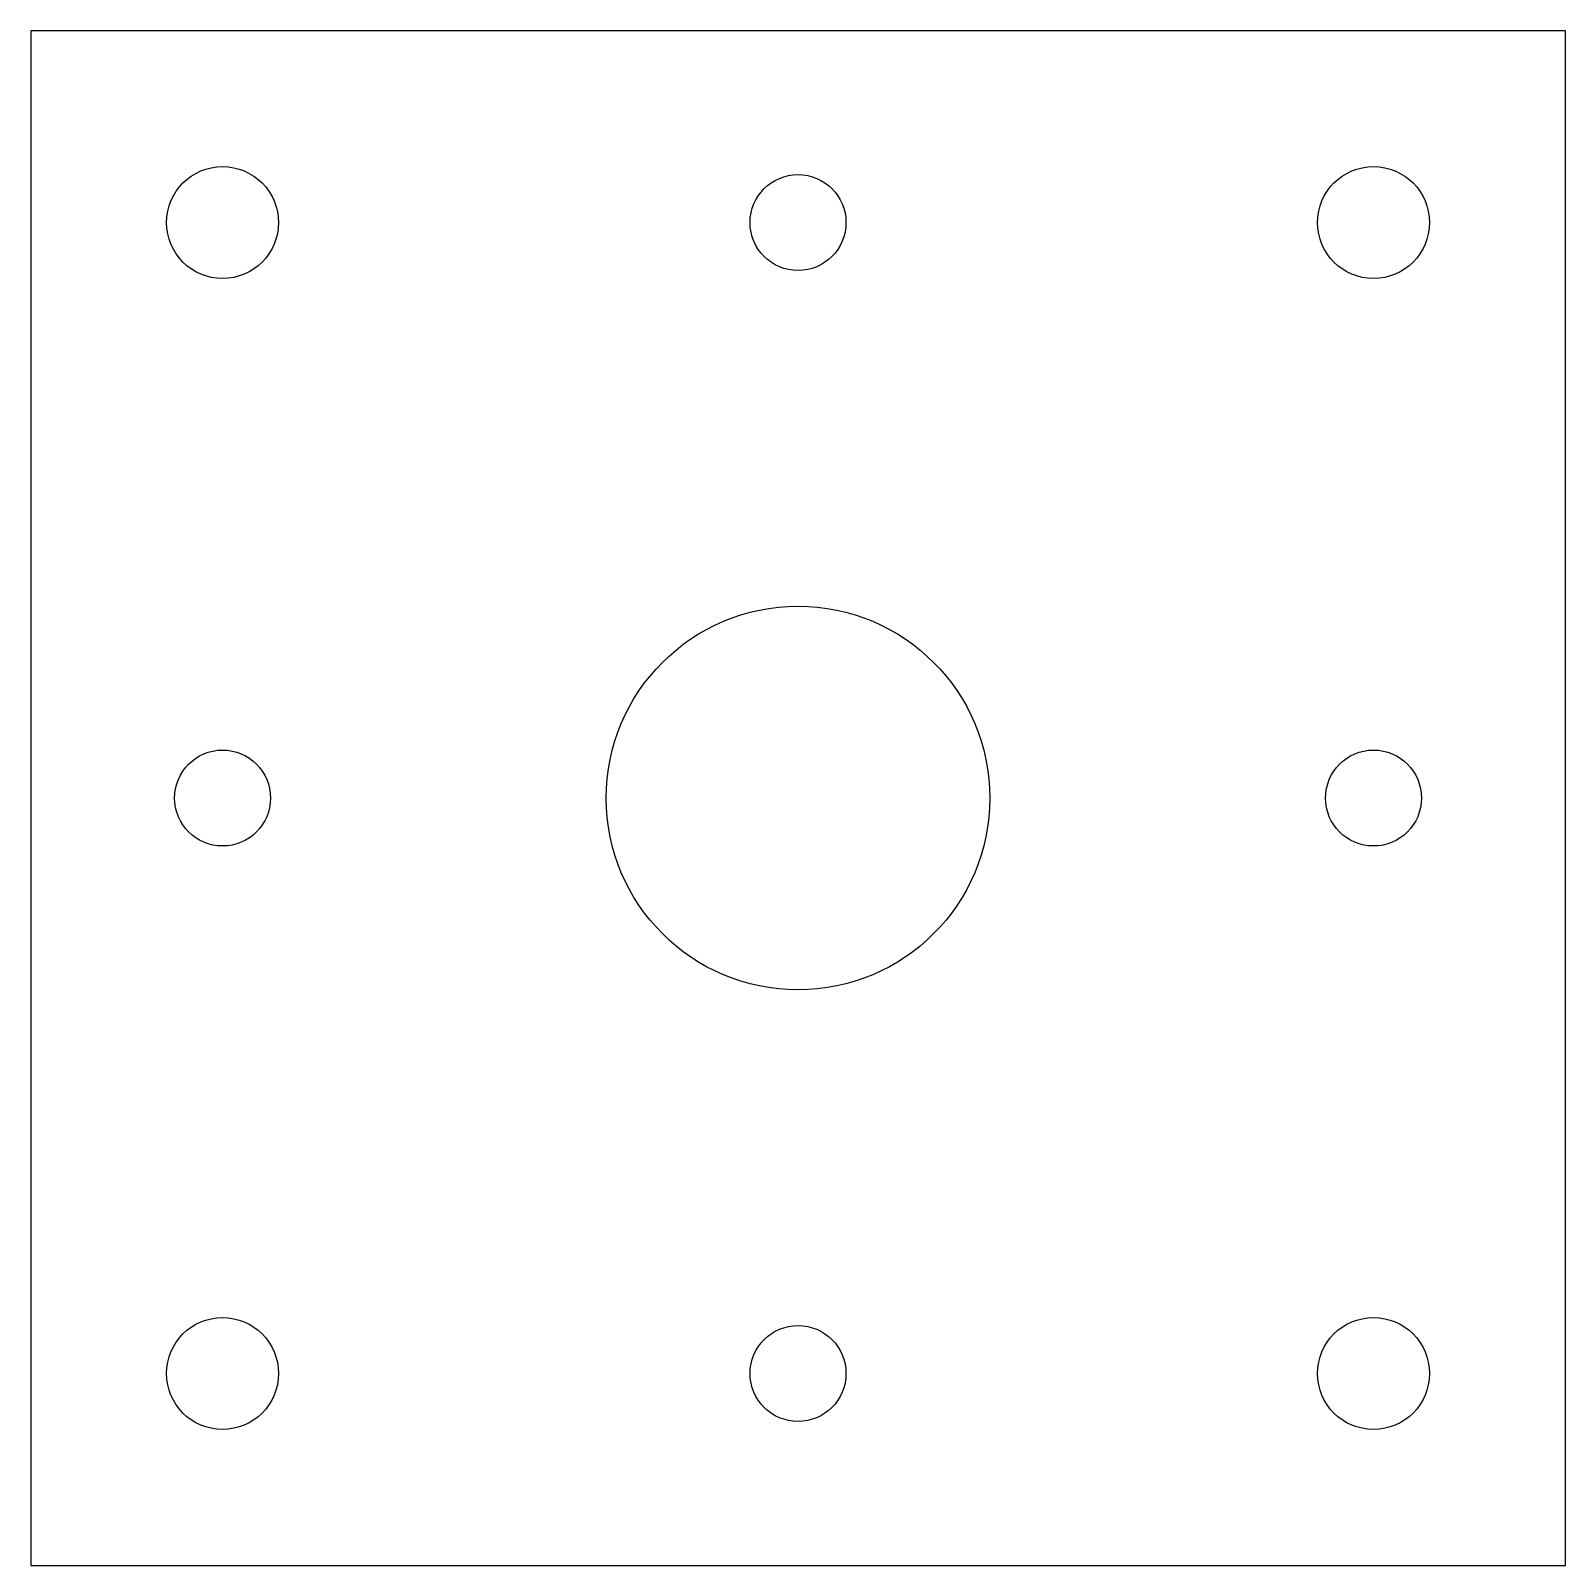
# Model space of a CAD drawing. Extents: x -3.7 to 85.1, y -41.7 to 15.
# Drawn here: x 59.89 to 83.89, y -29.3 to -5.3 of the extents above; entities that cross this region are included whole.
import ezdxf

# ---------------------------------------------------------------- set-up
doc = ezdxf.new("R2010")
doc.units = 0
doc.header["$MEASUREMENT"] = 0
doc.layers.add('LAYER_1', color=7, linetype='CONTINUOUS')

msp = doc.modelspace()

# ---------------------------------------------------------------- linework, layer by layer
at = {"layer": 'LAYER_1', "color": 250}
for points in [[(59.892, -5.301), (59.892, -5.301), (83.892, -5.301), (83.892, -5.301), (83.892, -5.301), (83.892, -29.301), (83.892, -29.301), (83.892, -29.301), (59.892, -29.301), (59.892, -29.301), (59.892, -29.301), (59.892, -5.301), (59.892, -5.301)], [(63.767, -8.301), (63.767, -7.817), (63.375, -7.426), (62.892, -7.426), (62.408, -7.426), (62.017, -7.817), (62.017, -8.301), (62.017, -8.784), (62.408, -9.176), (62.892, -9.176), (63.375, -9.176), (63.767, -8.784), (63.767, -8.301)], [(81.767, -8.301), (81.767, -7.817), (81.375, -7.426), (80.892, -7.426), (80.408, -7.426), (80.017, -7.817), (80.017, -8.301), (80.017, -8.784), (80.408, -9.176), (80.892, -9.176), (81.375, -9.176), (81.767, -8.784), (81.767, -8.301)], [(72.642, -8.301), (72.642, -7.886), (72.306, -7.551), (71.892, -7.551), (71.477, -7.551), (71.142, -7.886), (71.142, -8.301), (71.142, -8.715), (71.477, -9.051), (71.892, -9.051), (72.306, -9.051), (72.642, -8.715), (72.642, -8.301)], [(74.892, -17.301), (74.892, -15.644), (73.548, -14.301), (71.892, -14.301), (70.235, -14.301), (68.892, -15.644), (68.892, -17.301), (68.892, -18.957), (70.235, -20.301), (71.892, -20.301), (73.548, -20.301), (74.892, -18.957), (74.892, -17.301)], [(63.642, -17.301), (63.642, -16.886), (63.306, -16.551), (62.892, -16.551), (62.477, -16.551), (62.142, -16.886), (62.142, -17.301), (62.142, -17.715), (62.477, -18.051), (62.892, -18.051), (63.306, -18.051), (63.642, -17.715), (63.642, -17.301)], [(81.642, -17.301), (81.642, -16.886), (81.306, -16.551), (80.892, -16.551), (80.477, -16.551), (80.142, -16.886), (80.142, -17.301), (80.142, -17.715), (80.477, -18.051), (80.892, -18.051), (81.306, -18.051), (81.642, -17.715), (81.642, -17.301)], [(63.767, -26.301), (63.767, -25.817), (63.375, -25.426), (62.892, -25.426), (62.408, -25.426), (62.017, -25.817), (62.017, -26.301), (62.017, -26.784), (62.408, -27.176), (62.892, -27.176), (63.375, -27.176), (63.767, -26.784), (63.767, -26.301)], [(81.767, -26.301), (81.767, -25.817), (81.375, -25.426), (80.892, -25.426), (80.408, -25.426), (80.017, -25.817), (80.017, -26.301), (80.017, -26.784), (80.408, -27.176), (80.892, -27.176), (81.375, -27.176), (81.767, -26.784), (81.767, -26.301)], [(72.642, -26.301), (72.642, -25.886), (72.306, -25.551), (71.892, -25.551), (71.477, -25.551), (71.142, -25.886), (71.142, -26.301), (71.142, -26.715), (71.477, -27.051), (71.892, -27.051), (72.306, -27.051), (72.642, -26.715), (72.642, -26.301)]]:
    msp.add_open_spline(points, degree=3, knots=[0, 0, 0, 0, 0.25, 0.25, 0.25, 0.5, 0.5, 0.5, 0.75, 0.75, 0.75, 1, 1, 1, 1], dxfattribs=at)

doc.saveas('drawing.dxf')
